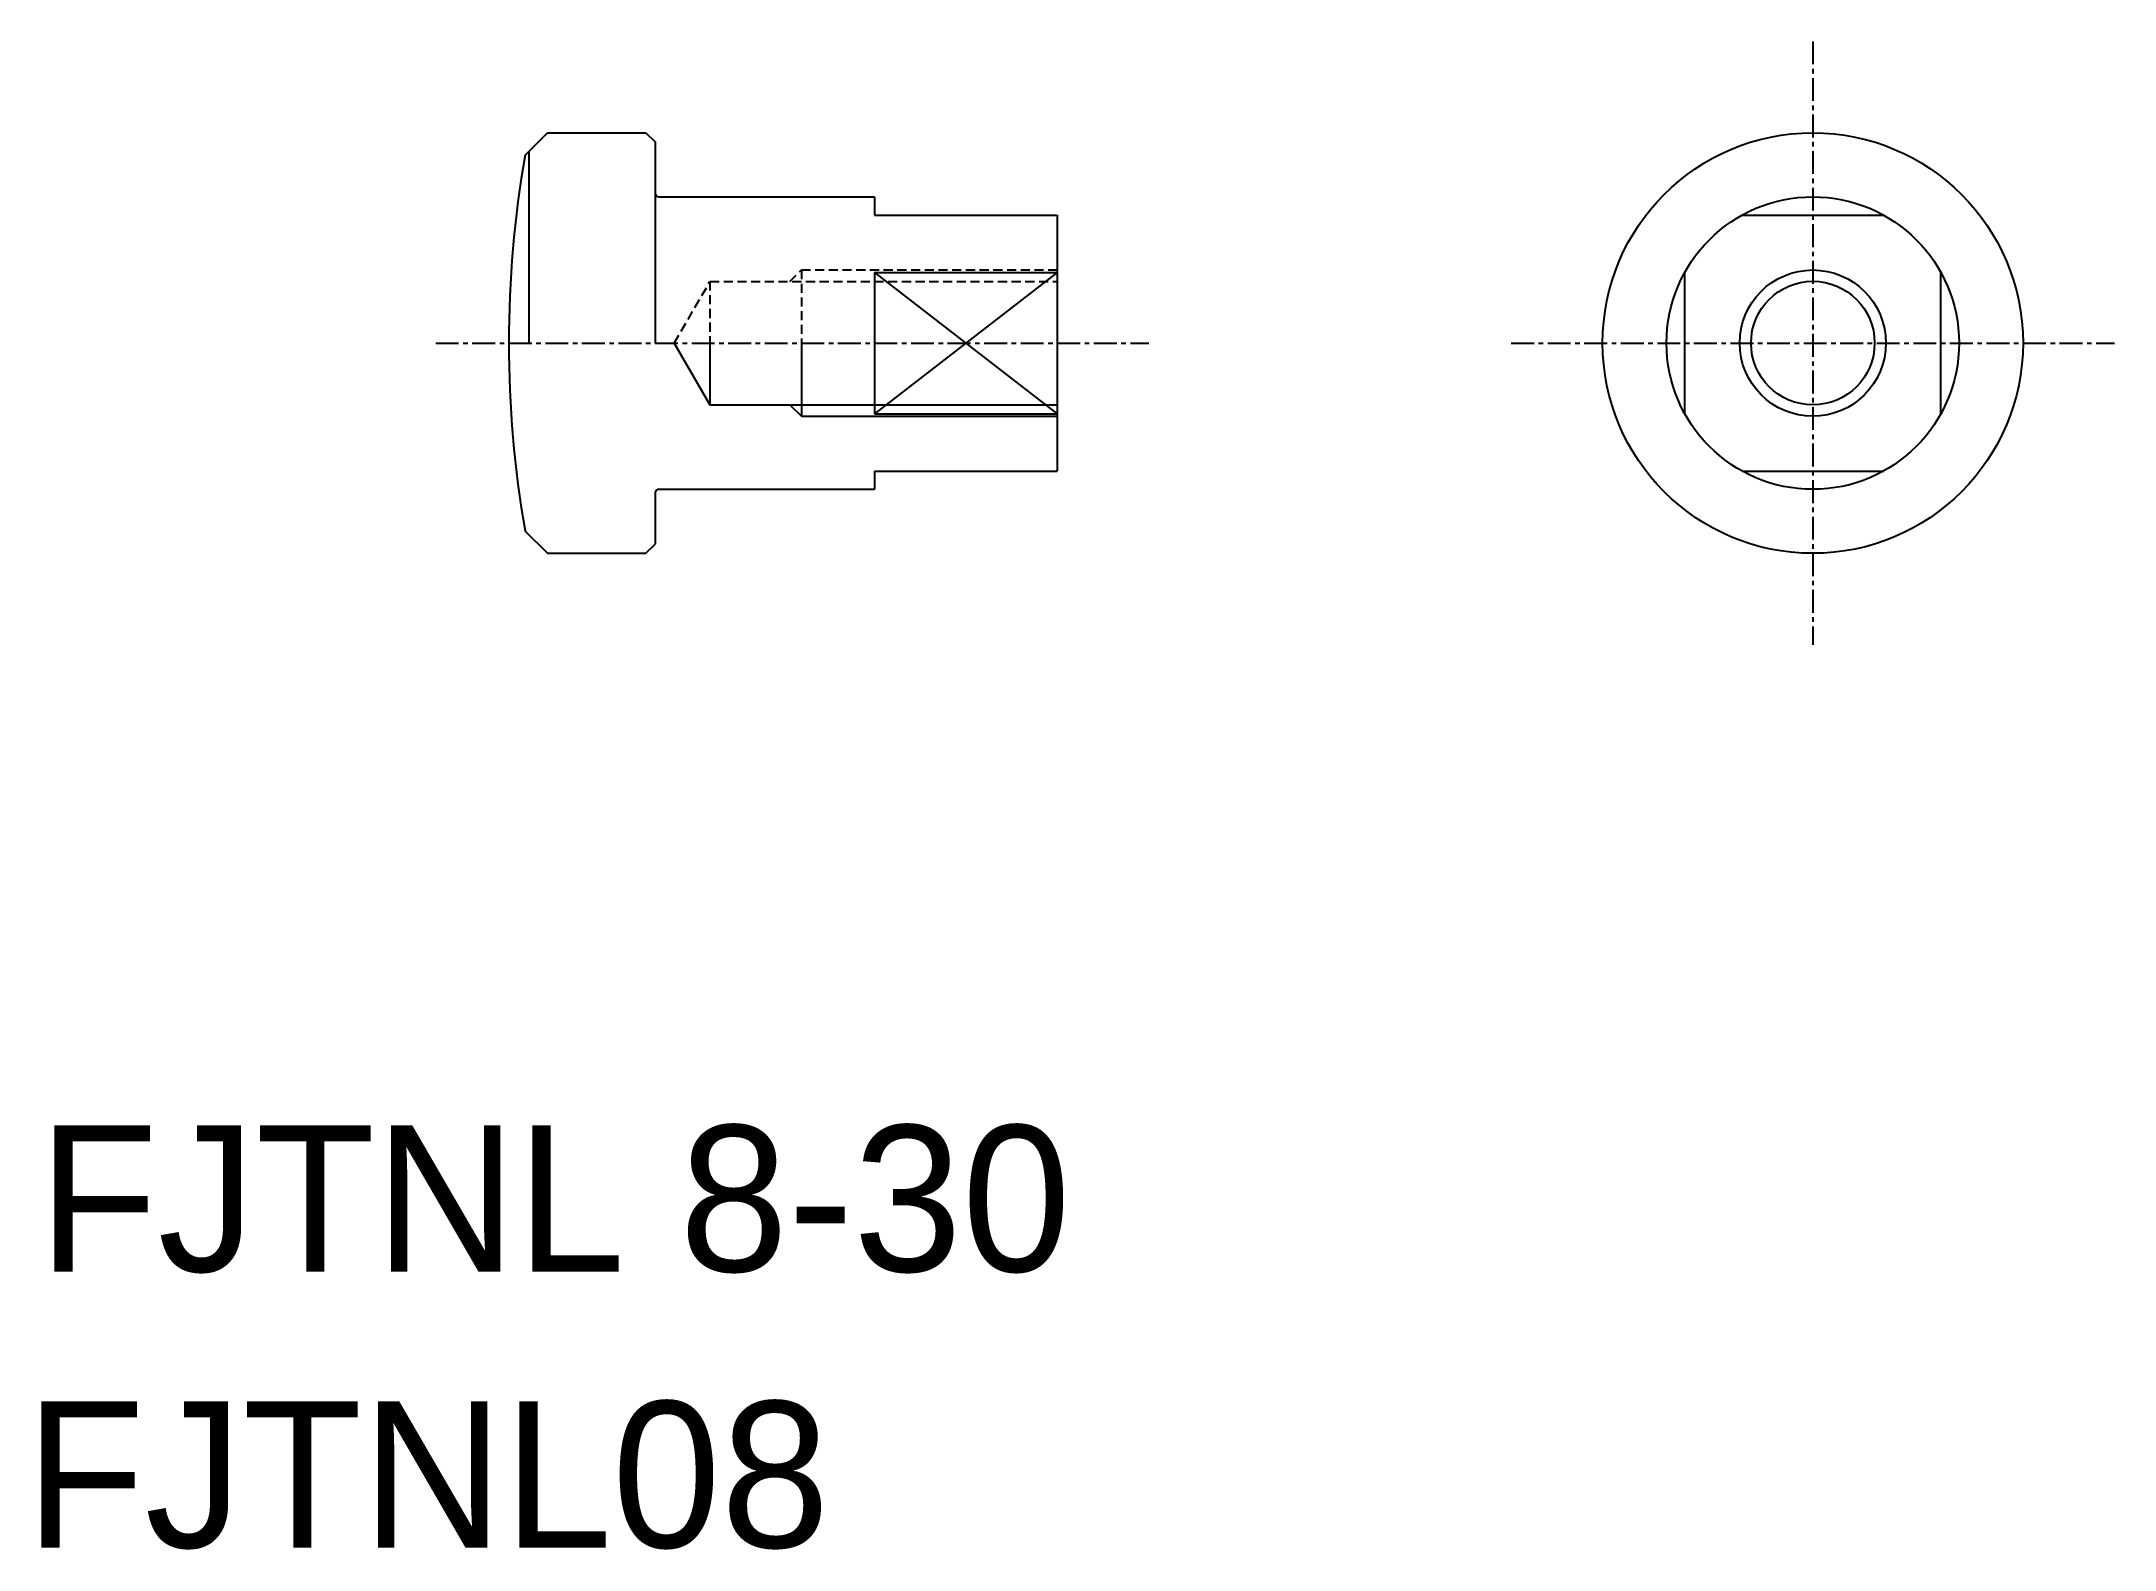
# Model space of a CAD drawing. Extents: x 180 to 294, y 14 to 97.
import ezdxf

# ---------------------------------------------------------------- set-up
doc = ezdxf.new("R2010")
doc.units = 0
doc.linetypes.add('CENTER', pattern=[2, 1.25, -0.25, 0.25, -0.25])
doc.linetypes.add('DASHED', pattern=[0.75, 0.5, -0.25])
doc.layers.get('0').update_dxf_attribs({"linetype": 'CONTINUOUS'})
doc.layers.add('CENTER', color=1, linetype='CENTER')

msp = doc.modelspace()

# ---------------------------------------------------------------- linework, layer by layer
for p, q in [((206.72, 90.72), (207.95, 91.95)), ((207.95, 91.95), (213.34, 91.95)), ((209.3, 91.95), (209.3, 91.95)), ((210.64, 91.95), (210.64, 91.95)), ((213.34, 91.95), (213.84, 91.45)), ((206.95, 80.45), (206.95, 90.95)), ((213.84, 91.45), (213.84, 80.45)), ((214.04, 88.45), (225.84, 88.45)), ((225.84, 88.45), (225.84, 87.45)), ((225.84, 87.45), (235.84, 87.45)), ((235.84, 87.45), (235.84, 73.45)), ((214.89, 80.45), (216.84, 77.07)), ((216.84, 80.45), (216.84, 77.07)), ((221.84, 80.45), (221.84, 76.45)), ((216.84, 77.07), (235.84, 77.07)), ((225.84, 73.45), (235.84, 73.45)), ((225.84, 73.45), (225.84, 72.45)), ((213.84, 72.25), (213.84, 69.45)), ((214.04, 72.45), (225.84, 72.45)), ((206.72, 70.18), (207.95, 68.95)), ((213.34, 68.95), (213.84, 69.45)), ((207.95, 68.95), (213.34, 68.95))]:
    msp.add_line(p, q)
at = {"color": 7, "linetype": 'CONTINUOUS'}
for p, q in [((273.3, 87.45), (281.05, 87.45)), ((225.84, 84.32), (225.84, 76.58)), ((225.84, 84.32), (235.84, 84.32)), ((225.84, 84.32), (235.84, 76.58)), ((235.84, 84.32), (225.84, 76.58)), ((270.17, 76.58), (270.17, 84.32)), ((284.17, 76.58), (284.17, 84.32)), ((221.84, 80.45), (221.84, 76.45)), ((225.84, 76.58), (235.84, 76.58)), ((273.3, 73.45), (281.05, 73.45))]:
    msp.add_line(p, q, dxfattribs=at)
at = {"color": 3, "linetype": 'DASHED'}
for p, q in [((221.21, 83.82), (221.84, 84.45)), ((221.84, 84.45), (235.84, 84.45)), ((221.84, 84.45), (221.84, 80.45)), ((214.89, 80.45), (216.84, 83.82)), ((216.84, 83.82), (235.84, 83.82)), ((216.84, 83.82), (216.84, 80.45))]:
    msp.add_line(p, q, dxfattribs=at)
at = {"color": 3}
for p, q in [((221.21, 77.07), (221.84, 76.45)), ((221.84, 76.45), (235.84, 76.45))]:
    msp.add_line(p, q, dxfattribs=at)
at = {"color": 7, "linetype": 'CONTINUOUS'}
for radius in [11.5, 8, 3.38]:
    msp.add_circle((277.17, 80.45), radius, dxfattribs=at)
at = {"color": 3, "linetype": 'CONTINUOUS'}
msp.add_circle((277.17, 80.45), 4, dxfattribs=at)
for centre, radius, start, end in [((265.84, 80.45), 60, 170.1407, 189.8593), ((214.04, 88.65), 0.2, 180, 270), ((214.04, 72.25), 0.2, 90, 180)]:
    msp.add_arc(centre, radius, start, end)
at = {"layer": 'CENTER', "color": 1, "linetype": 'CENTER'}
for p, q in [((277.17, 96.95), (277.17, 63.95)), ((201.84, 80.45), (240.84, 80.45)), ((260.67, 80.45), (293.67, 80.45))]:
    msp.add_line(p, q, dxfattribs=at)

# ---------------------------------------------------------------- texts
for s, p in [('FJTNL 8-30', (180.1, 29.66)), ('FJTNL08', (179.39, 14.56))]:
    msp.add_text(s, height=8).set_placement(p)

doc.saveas('drawing.dxf')
